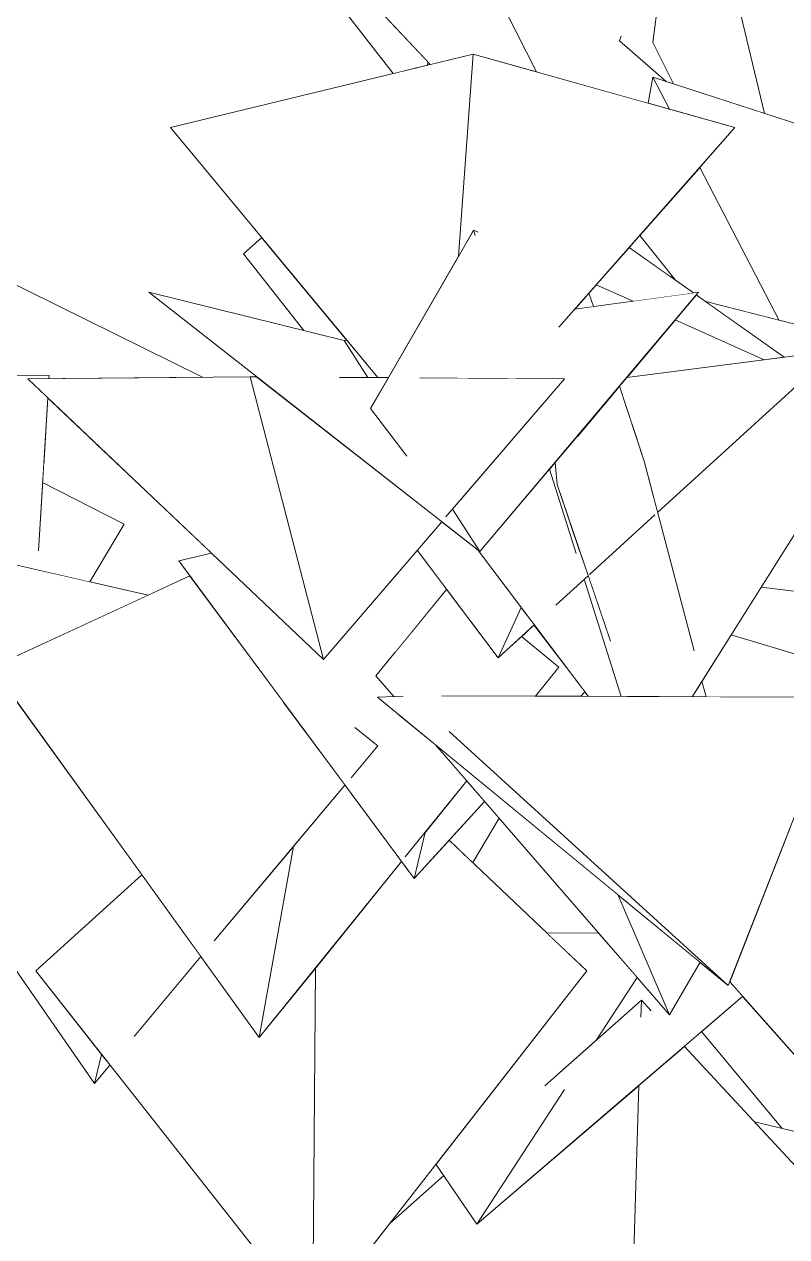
# Model space of a CAD drawing. Header units: millimetres. Extents: x -9413 to 8527, y -300 to 11224.
# Drawn here: x -4633 to -4138, y 4252 to 5039 of the extents above; entities that cross this region are included whole.
import ezdxf

# ---------------------------------------------------------------- set-up
doc = ezdxf.new("R2010")
doc.units = ezdxf.units.MM
doc.header["$MEASUREMENT"] = 0
doc.linetypes.add('Wipeout_Contour', pattern=[1000, 0, -1000])
doc.layers.add('Interior - Furniture', color=7, linetype='Continuous')
doc.layers.add('Interior - Furniture _Pen_No__4', color=7, linetype='Continuous', lineweight=20, true_color=0x029e21)

# ---------------------------------------------------------------- blocks, each defined once
blk = doc.blocks.new('Section Elem_40_6')
at = {"color": 254, "linetype": 'Wipeout_Contour', "lineweight": 0, "ltscale": 81407.644556}
blk.add_wipeout([(-4514.48, 5225.33), (-4546.95, 5205.49), (-4393.47, 5007.43), (-4371.08, 5012.87), (-4371.02, 5015.07), (-4431.1, 5079.01), (-4408.16, 5099.74), (-4400.76, 5106.42), (-4430.11, 5149.86), (-4520.21, 5212.1), (-4461.48, 5204.04), (-4460.98, 5204.89)], dxfattribs=at).dxf.layer = 'Interior - Furniture'
at = {"color": 254, "linetype": 'Wipeout_Contour', "lineweight": 0, "ltscale": 19615.070837}
blk.add_wipeout([(-4224.77, 5004.97), (-4227.92, 4988.15), (-4214.01, 4984.25)], dxfattribs=at).dxf.layer = 'Interior - Furniture'
at = {"color": 254, "linetype": 'Wipeout_Contour', "lineweight": 0, "ltscale": 51467.934578}
blk.add_wipeout([(-4194.39, 4946.44), (-4233.38, 4902.23), (-4210.23, 4873.17), (-4198.46, 4864.84), (-4195.18, 4865.28), (-4196.64, 4863.55), (-4190.54, 4859.22), (-4142.82, 4847.05)], dxfattribs=at).dxf.layer = 'Interior - Furniture'
at = {"color": 254, "linetype": 'Wipeout_Contour', "lineweight": 0, "ltscale": 32960.38238}
blk.add_wipeout([(-4478.73, 4900.86), (-4490.7, 4890.17), (-4451.5, 4840.39), (-4425.26, 4833.9), (-4423.47, 4834.14)], dxfattribs=at).dxf.layer = 'Interior - Furniture'
at = {"color": 254, "linetype": 'Wipeout_Contour', "lineweight": 0, "ltscale": 19207.524825}
blk.add_wipeout([(-4274.56, 4771.08), (-4242.38, 4778.42), (-4248.08, 4802.51)], dxfattribs=at).dxf.layer = 'Interior - Furniture'
at = {"color": 254, "linetype": 'Wipeout_Contour', "lineweight": 0, "ltscale": 19746.86791}
blk.add_wipeout([(-4724.1, 4707.63), (-4648.3, 4624.32), (-4552.59, 4668.58)], dxfattribs=at).dxf.layer = 'Interior - Furniture'
at = {"color": 254, "linetype": 'Wipeout_Contour', "lineweight": 0, "ltscale": 25368.619996}
blk.add_wipeout([(-4287.88, 4662.06), (-4266.87, 4681.23), (-4272.46, 4697.63), (-4274.72, 4695.61)], dxfattribs=at).dxf.layer = 'Interior - Furniture'
at = {"color": 254, "linetype": 'Wipeout_Contour', "lineweight": 0, "ltscale": 104893.042508}
blk.add_wipeout([(-4157.11, 4669.7), (-4114.66, 4657.63), (-4115.34, 4658.61), (-4100.82, 4653.7), (-4096.69, 4652.52), (-4096.79, 4652.33), (-4082.1, 4647.37), (-4072.34, 4647.95), (-4076.92, 4645.61), (-4048.49, 4636), (-4049.32, 4649.3), (-4041.8, 4633.73), (-3959.54, 4605.9), (-3947.14, 4604.52), (-3949.11, 4618.63), (-3984, 4652.07), (-4154.51, 4673.84)], dxfattribs=at).dxf.layer = 'Interior - Furniture'
at = {"color": 254, "linetype": 'Wipeout_Contour', "lineweight": 0, "ltscale": 19017.24195}
blk.add_wipeout([(-4325.39, 4627.86), (-4301.87, 4649.3), (-4310.42, 4660.62)], dxfattribs=at).dxf.layer = 'Interior - Furniture'
at = {"color": 254, "linetype": 'Wipeout_Contour', "lineweight": 0, "ltscale": 19084.754873}
blk.add_wipeout([(-4509.6, 4444.07), (-4424.74, 4545.17), (-4464.81, 4599.29)], dxfattribs=at).dxf.layer = 'Interior - Furniture'
at = {"color": 254, "linetype": 'Wipeout_Contour', "lineweight": 0, "ltscale": 19056.09258}
blk.add_wipeout([(-4420.66, 4550.04), (-4403.38, 4570.62), (-4418.34, 4582.58)], dxfattribs=at).dxf.layer = 'Interior - Furniture'
at = {"color": 254, "linetype": 'Wipeout_Contour', "lineweight": 0, "ltscale": 19007.813081}
blk.add_wipeout([(-4530.97, 4451.41), (-4561.66, 4382.05), (-4518.25, 4433.77)], dxfattribs=at).dxf.layer = 'Interior - Furniture'
at = {"color": 254, "linetype": 'Wipeout_Contour', "lineweight": 0, "ltscale": 18309.779531}
blk.add_wipeout([(-4232.28, 4405.59), (-4232.61, 4394.52), (-4225.85, 4398.67)], dxfattribs=at).dxf.layer = 'Interior - Furniture'
at = {"color": 254, "linetype": 'Wipeout_Contour', "lineweight": 0, "ltscale": 36002.176273}
blk.add_wipeout([(-4193.26, 4385.08), (-4140.83, 4322.15), (-4092.39, 4310.78), (-4094.27, 4326.38), (-4111.96, 4346.37), (-4166.54, 4408.02)], dxfattribs=at).dxf.layer = 'Interior - Furniture'
at = {"color": 254, "linetype": 'Wipeout_Contour', "lineweight": 0, "ltscale": 18979.297277}
blk.add_wipeout([(-4587.43, 4351.34), (-4577.33, 4363.38), (-4582.75, 4370.26)], dxfattribs=at).dxf.layer = 'Interior - Furniture'
at = {"color": 254, "linetype": 'Wipeout_Contour', "lineweight": 0, "ltscale": 19953.11686}
blk.add_wipeout([(-4371.02, 5015.07), (-4371.08, 5012.87), (-4369.34, 5013.29)], dxfattribs=at).dxf.layer = 'Interior - Furniture'
at = {"color": 254, "linetype": 'Wipeout_Contour', "lineweight": 0, "ltscale": 82566.717022}
blk.add_wipeout([(-4224.77, 5004.97), (-4214.01, 4984.25), (-4171.56, 4972.33), (-4194.39, 4946.44), (-4142.82, 4847.05), (-4036.72, 4820), (-4049.44, 4788.74), (-4016.46, 4761.62), (-4015.53, 4761.52), (-4005.69, 4781.64), (-4044.96, 4863.11), (-3981.78, 4830.58), (-3941.48, 4913.06)], dxfattribs=at).dxf.layer = 'Interior - Furniture'
at = {"color": 254, "linetype": 'Wipeout_Contour', "lineweight": 0, "ltscale": 100254.447298}
blk.add_wipeout([(-4806.64, 4813.34), (-4767.2, 4796.58), (-4732.51, 4806.21), (-4723.5, 4789.23), (-4727.27, 4779.62), (-4675.85, 4757.77), (-4682.79, 4744.34), (-4683.73, 4733.88), (-4635.23, 4732.99), (-4654.74, 4693.52), (-4623.77, 4697.44), (-4617.76, 4796.79), (-4630.73, 4809.11), (-4617, 4809.23), (-4616.89, 4811.15)], dxfattribs=at).dxf.layer = 'Interior - Furniture'
at = {"color": 254, "linetype": 'Wipeout_Contour', "lineweight": 0, "ltscale": 25368.00293}
blk.add_wipeout([(-4265.97, 4682.05), (-4223.52, 4720.75), (-4229.54, 4736.06), (-4264.44, 4704.81)], dxfattribs=at).dxf.layer = 'Interior - Furniture'
at = {"color": 254, "linetype": 'Wipeout_Contour', "lineweight": 0, "ltscale": 38291.501641}
blk.add_wipeout([(-4361.96, 4716.3), (-4377.89, 4697.75), (-4325.39, 4627.86), (-4310.42, 4660.62), (-4321.92, 4675.84), (-4338.77, 4698.13)], dxfattribs=at).dxf.layer = 'Interior - Furniture'
at = {"color": 254, "linetype": 'Wipeout_Contour', "lineweight": 0, "ltscale": 38577.177455}
blk.add_wipeout([(-4643.34, 4607.21), (-4739.45, 4570.62), (-4587.43, 4351.34), (-4582.75, 4370.26), (-4625.49, 4424.48), (-4556.63, 4486.99)], dxfattribs=at).dxf.layer = 'Interior - Furniture'
at = {"color": 254, "linetype": 'Wipeout_Contour', "lineweight": 0, "ltscale": 18083.396366}
blk.add_wipeout([(-4174.91, 4417.47), (-4043.66, 4269.22), (-4135.6, 4518.07)], dxfattribs=at).dxf.layer = 'Interior - Furniture'
at = {"color": 254, "linetype": 'Wipeout_Contour', "lineweight": 0, "ltscale": 58580.558813}
blk.add_wipeout([(-4177.09, 5176.46), (-4203.58, 5193.71), (-4152.31, 4981.46), (-4009.28, 4935.05), (-3948.4, 5027.58), (-4061.27, 5101.07), (-4059.45, 5067.61), (-4072.62, 5080.11), (-4074.91, 5047.08)], dxfattribs=at).dxf.layer = 'Interior - Furniture'
at = {"color": 254, "linetype": 'Wipeout_Contour', "lineweight": 0, "ltscale": 92111.687528}
blk.add_wipeout([(-4320.17, 5047.1), (-4300.36, 5008.48), (-4227.92, 4988.15), (-4224.77, 5004.97), (-4216.3, 5002.22), (-4246.6, 5028.69), (-4245.49, 5031.72), (-4212.96, 5001.14), (-4211.53, 5000.68), (-4224.95, 5027.58), (-4219.99, 5066.11), (-4228.83, 5075.64), (-4236.55, 5079.01), (-4244.24, 5068.48)], dxfattribs=at).dxf.layer = 'Interior - Furniture'
at = {"color": 254, "linetype": 'Wipeout_Contour', "lineweight": 0, "ltscale": 33397.145562}
blk.add_wipeout([(-4517.28, 4810.14), (-4682.07, 4891.59), (-4653.58, 4811.57), (-4616.89, 4811.15), (-4617, 4809.23)], dxfattribs=at).dxf.layer = 'Interior - Furniture'
at = {"color": 254, "linetype": 'Wipeout_Contour', "lineweight": 0, "ltscale": 19326.681294}
blk.add_wipeout([(-4212.9, 4875.06), (-4210.23, 4873.17), (-4212.42, 4875.92)], dxfattribs=at).dxf.layer = 'Interior - Furniture'
at = {"color": 254, "linetype": 'Wipeout_Contour', "lineweight": 0, "ltscale": 63164.87459}
blk.add_wipeout([(-4190.54, 4859.22), (-4139.66, 4823.19), (-4118.78, 4825.89), (-4120.49, 4809.61), (-4111.55, 4803.27), (-4081.48, 4789.87), (-4084.92, 4784.41), (-4059.23, 4766.22), (-4058.64, 4766.15), (-4036.72, 4820)], dxfattribs=at).dxf.layer = 'Interior - Furniture'
at = {"color": 254, "linetype": 'Wipeout_Contour', "lineweight": 0, "ltscale": 59053.245625}
blk.add_wipeout([(-4620.32, 4754.53), (-4621.08, 4741.84), (-4568.1, 4714.77), (-4590.43, 4677.2), (-4552.59, 4668.58), (-4525.43, 4681.15), (-4532.57, 4690.79), (-4511.5, 4695.89), (-4588.6, 4769.11)], dxfattribs=at).dxf.layer = 'Interior - Furniture'
at = {"color": 254, "linetype": 'Wipeout_Contour', "lineweight": 0, "ltscale": 59304.789118}
blk.add_wipeout([(-4238.64, 4192.38), (-4234.72, 4192.58), (-4178.79, 4124.56), (-4166.23, 4126.01), (-4211.53, 4170.01), (-4152.49, 4170.57), (-4124.99, 4138.07), (-4061.46, 4221.36), (-4204.4, 4375.52), (-4233.93, 4350.17)], dxfattribs=at).dxf.layer = 'Interior - Furniture'
at = {"layer": 'Interior - Furniture _Pen_No__4', "linetype": 'Continuous'}
blk.add_line((-4077.31, 4307.23), (-4158.83, 4326.38), dxfattribs=at)
at = {"color": 254, "linetype": 'Wipeout_Contour', "lineweight": 0, "ltscale": 53388.30222}
blk.add_wipeout([(-4431.1, 5079.01), (-4369.34, 5013.29), (-4341.55, 5020.04), (-4300.36, 5008.48), (-4320.17, 5047.1), (-4326.53, 5055.51), (-4389.36, 5089.55), (-4400.76, 5106.42)], dxfattribs=at).dxf.layer = 'Interior - Furniture'
at = {"color": 254, "linetype": 'Wipeout_Contour', "lineweight": 0, "ltscale": 26246.579599}
blk.add_wipeout([(-4245.49, 5031.72), (-4246.6, 5028.69), (-4216.3, 5002.22), (-4212.96, 5001.14)], dxfattribs=at).dxf.layer = 'Interior - Furniture'
at = {"color": 254, "linetype": 'Wipeout_Contour', "lineweight": 0, "ltscale": 25839.562736}
blk.add_wipeout([(-4240.25, 4894.44), (-4212.9, 4875.06), (-4212.42, 4875.92), (-4233.38, 4902.23)], dxfattribs=at).dxf.layer = 'Interior - Furniture'
at = {"color": 254, "linetype": 'Wipeout_Contour', "lineweight": 0, "ltscale": 31716.954857}
blk.add_wipeout([(-4161.71, 4796.81), (-4226.19, 4739.07), (-4221.79, 4722.33), (-4124.68, 4810.88), (-4136.18, 4811.4)], dxfattribs=at).dxf.layer = 'Interior - Furniture'
at = {"color": 254, "linetype": 'Wipeout_Contour', "lineweight": 0, "ltscale": 19905.719678}
blk.add_wipeout([(-4620.32, 4754.53), (-4588.6, 4769.11), (-4617.76, 4796.79)], dxfattribs=at).dxf.layer = 'Interior - Furniture'
at = {"color": 254, "linetype": 'Wipeout_Contour', "lineweight": 0, "ltscale": 39549.948717}
blk.add_wipeout([(-4655.49, 4692.01), (-4590.43, 4677.2), (-4568.1, 4714.77), (-4621.08, 4741.84), (-4623.77, 4697.44), (-4654.74, 4693.52)], dxfattribs=at).dxf.layer = 'Interior - Furniture'
at = {"color": 254, "linetype": 'Wipeout_Contour', "lineweight": 0, "ltscale": 54213.444067}
blk.add_wipeout([(-4395.94, 4260.19), (-4432.82, 4212.93), (-4244.94, 3980.8), (-4241.71, 4089.24), (-4343.15, 4187.1), (-4238.64, 4192.38), (-4233.93, 4350.17), (-4339.06, 4259.93), (-4360.59, 4291.59)], dxfattribs=at).dxf.layer = 'Interior - Furniture'
at = {"layer": 'Interior - Furniture _Pen_No__4', "linetype": 'Continuous'}
blk.add_line((-4246.6, 5028.69), (-4245.49, 5031.72), dxfattribs=at)
at = {"color": 254, "linetype": 'Wipeout_Contour', "lineweight": 0, "ltscale": 26270.890538}
blk.add_wipeout([(-4203.58, 5193.71), (-4224.95, 5027.58), (-4211.53, 5000.68), (-4152.31, 4981.46)], dxfattribs=at).dxf.layer = 'Interior - Furniture'
at = {"color": 254, "linetype": 'Wipeout_Contour', "lineweight": 0, "ltscale": 57258.743506}
blk.add_wipeout([(-4246.53, 4804.34), (-4238.33, 4779.34), (-4161.71, 4796.81), (-4136.18, 4811.4), (-4124.68, 4810.88), (-4132.91, 4803.38), (-4120.86, 4806.13), (-4118.78, 4825.89), (-4241.78, 4809.98)], dxfattribs=at).dxf.layer = 'Interior - Furniture'
at = {"color": 254, "linetype": 'Wipeout_Contour', "lineweight": 0, "ltscale": 24425.865092}
blk.add_wipeout([(-4295.05, 4349.82), (-4282.26, 4347.53), (-4232.61, 4394.52), (-4232.28, 4405.59)], dxfattribs=at).dxf.layer = 'Interior - Furniture'
at = {"layer": 'Interior - Furniture _Pen_No__4', "linetype": 'Continuous'}
blk.add_line((-4224.95, 5027.58), (-4203.58, 5193.71), dxfattribs=at)
at = {"color": 254, "linetype": 'Wipeout_Contour', "lineweight": 0, "ltscale": 52284.321158}
blk.add_wipeout([(-4351.05, 4888.67), (-4341.23, 4905.68), (-4338.37, 4904.4), (-4340.16, 4902.3), (-4342.95, 4838.33), (-4285.8, 4842.78), (-4171.56, 4972.33), (-4341.55, 5020.04)], dxfattribs=at).dxf.layer = 'Interior - Furniture'
at = {"color": 254, "linetype": 'Wipeout_Contour', "lineweight": 0, "ltscale": 73140.084786}
blk.add_wipeout([(-4339.06, 4259.93), (-4166.54, 4408.02), (-4174.91, 4417.47), (-4175.86, 4415.05), (-4194.15, 4430.1), (-4214.11, 4396.09), (-4235.08, 4420.3), (-4261.37, 4379.75), (-4232.28, 4405.59), (-4225.85, 4398.67), (-4232.61, 4394.52), (-4282.26, 4347.53)], dxfattribs=at).dxf.layer = 'Interior - Furniture'
at = {"layer": 'Interior - Furniture _Pen_No__4', "linetype": 'Continuous'}
for p, q in [((-4203.58, 5193.71), (-4152.31, 4981.46)), ((-4320.19, 5047.15), (-4300.36, 5008.48)), ((-4216.3, 5002.22), (-4246.6, 5028.69)), ((-4211.53, 5000.68), (-4224.95, 5027.58)), ((-4227.92, 4988.15), (-4224.77, 5004.97)), ((-3941.48, 4913.06), (-4224.77, 5004.97)), ((-4224.77, 5004.97), (-4214.01, 4984.25)), ((-4140.83, 4322.15), (-4193.26, 4385.08)), ((-4061.46, 4221.36), (-4204.4, 4375.52))]:
    blk.add_line(p, q, dxfattribs=at)
at = {"color": 254, "linetype": 'Wipeout_Contour', "lineweight": 0, "ltscale": 32951.208575}
blk.add_wipeout([(-4537.93, 4972.33), (-4403.39, 4809.89), (-4396.56, 4809.85), (-4351.05, 4888.67), (-4341.55, 5020.04)], dxfattribs=at).dxf.layer = 'Interior - Furniture'
at = {"color": 254, "linetype": 'Wipeout_Contour', "lineweight": 0, "ltscale": 19402.288976}
blk.add_wipeout([(-4268, 4862.97), (-4275.64, 4854.31), (-4265.79, 4855.65)], dxfattribs=at).dxf.layer = 'Interior - Furniture'
at = {"color": 254, "linetype": 'Wipeout_Contour', "lineweight": 0, "ltscale": 55146.763442}
blk.add_wipeout([(-4267.77, 4424.48), (-4365.65, 4299.02), (-4339.06, 4259.93), (-4282.26, 4347.53), (-4295.05, 4349.82), (-4261.37, 4379.75), (-4235.08, 4420.3), (-4259.89, 4448.95), (-4293.75, 4449.17)], dxfattribs=at).dxf.layer = 'Interior - Furniture'
at = {"layer": 'Interior - Furniture _Pen_No__4', "linetype": 'Continuous'}
for p, q in [((-4393.47, 5007.43), (-4546.95, 5205.49)), ((-4369.34, 5013.29), (-4431.1, 5079.01)), ((-4537.93, 4972.33), (-4341.55, 5020.04)), ((-4171.56, 4972.33), (-4341.55, 5020.04)), ((-4371.02, 5015.07), (-4371.08, 5012.87)), ((-4490.7, 4890.17), (-4478.73, 4900.86)), ((-4233.93, 4350.17), (-4238.64, 4192.38))]:
    blk.add_line(p, q, dxfattribs=at)
at = {"color": 254, "linetype": 'Wipeout_Contour', "lineweight": 0, "ltscale": 19646.075724}
blk.add_wipeout([(-4341.23, 4905.68), (-4340.16, 4902.3), (-4338.37, 4904.4)], dxfattribs=at).dxf.layer = 'Interior - Furniture'
at = {"color": 254, "linetype": 'Wipeout_Contour', "lineweight": 0, "ltscale": 25851.159545}
blk.add_wipeout([(-4261.63, 4870.19), (-4266.37, 4864.82), (-4263.47, 4855.97), (-4237.64, 4859.49)], dxfattribs=at).dxf.layer = 'Interior - Furniture'
at = {"color": 254, "linetype": 'Wipeout_Contour', "lineweight": 0, "ltscale": 25988.49778}
blk.add_wipeout([(-4486.31, 4810.43), (-4438.77, 4626.82), (-4361.96, 4716.3), (-4482.04, 4810.4)], dxfattribs=at).dxf.layer = 'Interior - Furniture'
at = {"color": 254, "linetype": 'Wipeout_Contour', "lineweight": 0, "ltscale": 24905.99644}
blk.add_wipeout([(-4102.68, 4602.32), (-4361.81, 4603.17), (-4357.1, 4580.05), (-4175.86, 4415.05)], dxfattribs=at).dxf.layer = 'Interior - Furniture'
at = {"color": 254, "linetype": 'Wipeout_Contour', "lineweight": 0, "ltscale": 25820.322871}
blk.add_wipeout([(-4261.63, 4870.19), (-4237.64, 4859.49), (-4198.46, 4864.84), (-4240.25, 4894.44)], dxfattribs=at).dxf.layer = 'Interior - Furniture'
at = {"color": 254, "linetype": 'Wipeout_Contour', "lineweight": 0, "ltscale": 19666.200232}
blk.add_wipeout([(-4438.77, 4626.82), (-4486.31, 4810.43), (-4630.73, 4809.11)], dxfattribs=at).dxf.layer = 'Interior - Furniture'
at = {"color": 254, "linetype": 'Wipeout_Contour', "lineweight": 0, "ltscale": 45402.159587}
blk.add_wipeout([(-4428.2, 4810.05), (-4359.22, 4719.49), (-4282.3, 4809.11), (-4376.19, 4809.71), (-4384.68, 4758.89), (-4408.09, 4789.87), (-4396.56, 4809.85)], dxfattribs=at).dxf.layer = 'Interior - Furniture'
at = {"color": 254, "linetype": 'Wipeout_Contour', "lineweight": 0, "ltscale": 25127.063603}
blk.add_wipeout([(-4386.95, 4603.05), (-4403.56, 4602.32), (-4175.86, 4415.05), (-4357.1, 4580.05)], dxfattribs=at).dxf.layer = 'Interior - Furniture'
at = {"layer": 'Interior - Furniture _Pen_No__4', "linetype": 'Continuous'}
for p, q in [((-4210.23, 4873.17), (-4233.38, 4902.23)), ((-4212.9, 4875.06), (-4212.42, 4875.92)), ((-4616.89, 4811.15), (-4806.64, 4813.34)), ((-4617, 4809.23), (-4616.89, 4811.15)), ((-4623.77, 4697.4), (-4617.76, 4796.79)), ((-4568.1, 4714.77), (-4621.08, 4741.84)), ((-4420.67, 4550.02), (-4403.38, 4570.62)), ((-4043.66, 4269.22), (-4174.91, 4417.47))]:
    blk.add_line(p, q, dxfattribs=at)
at = {"color": 254, "linetype": 'Wipeout_Contour', "lineweight": 0, "ltscale": 45569.556048}
blk.add_wipeout([(-4341.23, 4905.68), (-4408.09, 4789.87), (-4384.68, 4758.89), (-4376.19, 4809.71), (-4351.63, 4809.56), (-4342.95, 4838.33), (-4340.16, 4902.3)], dxfattribs=at).dxf.layer = 'Interior - Furniture'
at = {"color": 254, "linetype": 'Wipeout_Contour', "lineweight": 0, "ltscale": 25865.927338}
blk.add_wipeout([(-4268, 4862.97), (-4265.79, 4855.65), (-4263.47, 4855.97), (-4266.37, 4864.82)], dxfattribs=at).dxf.layer = 'Interior - Furniture'
at = {"color": 254, "linetype": 'Wipeout_Contour', "lineweight": 0, "ltscale": 19725.477575}
blk.add_wipeout([(-4482.89, 4810.4), (-4482.04, 4810.4), (-4482.85, 4811.03)], dxfattribs=at).dxf.layer = 'Interior - Furniture'
at = {"color": 254, "linetype": 'Wipeout_Contour', "lineweight": 0, "ltscale": 31896.454885}
blk.add_wipeout([(-4288.26, 4754.82), (-4292.04, 4750.33), (-4274.72, 4695.61), (-4272.46, 4697.63), (-4287.05, 4740.46)], dxfattribs=at).dxf.layer = 'Interior - Furniture'
at = {"color": 254, "linetype": 'Wipeout_Contour', "lineweight": 0, "ltscale": 37846.54064}
blk.add_wipeout([(-4310.13, 4641.77), (-4285.96, 4621.76), (-4301.15, 4602.97), (-4281.29, 4602.91), (-4274.65, 4613.29), (-4301.87, 4649.3)], dxfattribs=at).dxf.layer = 'Interior - Furniture'
at = {"color": 254, "linetype": 'Wipeout_Contour', "lineweight": 0, "ltscale": 18688.29567}
blk.add_wipeout([(-4199.33, 4602.64), (-4191.02, 4602.61), (-4193.77, 4611.47)], dxfattribs=at).dxf.layer = 'Interior - Furniture'
at = {"color": 254, "linetype": 'Wipeout_Contour', "lineweight": 0, "ltscale": 25230.286658}
blk.add_wipeout([(-4480.36, 4381.25), (-4387.98, 4495.54), (-4424.74, 4545.17), (-4458.16, 4505.36)], dxfattribs=at).dxf.layer = 'Interior - Furniture'
at = {"color": 254, "linetype": 'Wipeout_Contour', "lineweight": 0, "ltscale": 18359.523232}
blk.add_wipeout([(-4247.61, 4474.07), (-4214.11, 4396.09), (-4194.15, 4430.1)], dxfattribs=at).dxf.layer = 'Interior - Furniture'
at = {"layer": 'Interior - Furniture _Pen_No__4', "linetype": 'Continuous'}
for p, q in [((-4341.55, 5020.04), (-4351.05, 4888.67)), ((-4338.34, 4904.39), (-4341.23, 4905.68)), ((-4341.23, 4905.68), (-4340.15, 4902.27))]:
    blk.add_line(p, q, dxfattribs=at)
at = {"color": 254, "linetype": 'Wipeout_Contour', "lineweight": 0, "ltscale": 26152.608201}
blk.add_wipeout([(-4423.47, 4834.14), (-4425.26, 4833.9), (-4409.85, 4809.93), (-4403.39, 4809.89)], dxfattribs=at).dxf.layer = 'Interior - Furniture'
at = {"color": 254, "linetype": 'Wipeout_Contour', "lineweight": 0, "ltscale": 31901.099424}
blk.add_wipeout([(-4276.19, 4769.14), (-4264.44, 4704.81), (-4229.54, 4736.06), (-4242.38, 4778.42), (-4274.56, 4771.08)], dxfattribs=at).dxf.layer = 'Interior - Furniture'
at = {"color": 254, "linetype": 'Wipeout_Contour', "lineweight": 0, "ltscale": 38416.96079}
blk.add_wipeout([(-4525.43, 4681.15), (-4653.84, 4621.76), (-4480.36, 4381.25), (-4458.16, 4505.36), (-4509.6, 4444.07), (-4464.81, 4599.29)], dxfattribs=at).dxf.layer = 'Interior - Furniture'
at = {"color": 254, "linetype": 'Wipeout_Contour', "lineweight": 0, "ltscale": 57131.366099}
blk.add_wipeout([(-4404.68, 4616.12), (-4393.12, 4602.78), (-4386.95, 4603.05), (-4357.1, 4580.05), (-4361.81, 4603.17), (-4313.81, 4603.01), (-4321.14, 4631.73), (-4325.39, 4627.86), (-4358.73, 4672.24)], dxfattribs=at).dxf.layer = 'Interior - Furniture'
at = {"color": 254, "linetype": 'Wipeout_Contour', "lineweight": 0, "ltscale": 43315.452907}
blk.add_wipeout([(-4174.04, 4642.81), (-4192.96, 4612.75), (-4190.29, 4602.61), (-4102.68, 4602.32), (-4121.3, 4554.68), (-4121.04, 4554.64), (-4084.95, 4616.12)], dxfattribs=at).dxf.layer = 'Interior - Furniture'
at = {"color": 254, "linetype": 'Wipeout_Contour', "lineweight": 0, "ltscale": 18835.54811}
blk.add_wipeout([(-4271.7, 4602.87), (-4266.77, 4602.86), (-4269.01, 4605.82)], dxfattribs=at).dxf.layer = 'Interior - Furniture'
at = {"color": 254, "linetype": 'Wipeout_Contour', "lineweight": 0, "ltscale": 18580.358264}
blk.add_wipeout([(-4365.91, 4571.36), (-4214.11, 4396.09), (-4247.61, 4474.07)], dxfattribs=at).dxf.layer = 'Interior - Furniture'
at = {"layer": 'Interior - Furniture _Pen_No__4', "linetype": 'Continuous'}
for p, q in [((-4590.43, 4677.2), (-4568.1, 4714.77)), ((-4653.84, 4621.76), (-4525.43, 4681.15)), ((-4393.12, 4602.78), (-4404.68, 4616.12)), ((-4403.56, 4602.32), (-4386.95, 4603.05)), ((-4403.38, 4570.62), (-4418.35, 4582.59)), ((-4247.61, 4474.07), (-4214.11, 4396.09)), ((-4214.11, 4396.09), (-4194.15, 4430.1)), ((-4235.08, 4420.3), (-4261.37, 4379.75)), ((-4232.28, 4405.59), (-4232.61, 4394.51)), ((-4225.85, 4398.66), (-4232.28, 4405.59))]:
    blk.add_line(p, q, dxfattribs=at)
at = {"color": 254, "linetype": 'Wipeout_Contour', "lineweight": 0, "ltscale": 81998.630694}
blk.add_wipeout([(-4269.42, 4678.89), (-4245.33, 4602.79), (-4199.33, 4602.64), (-4081.48, 4789.87), (-4120.73, 4807.37), (-4120.86, 4806.13), (-4132.91, 4803.38), (-4221.79, 4722.33), (-4198.13, 4632.41), (-4224.6, 4719.76), (-4261.1, 4686.49), (-4252.36, 4638.67), (-4266.87, 4681.23)], dxfattribs=at).dxf.layer = 'Interior - Furniture'
at = {"color": 254, "linetype": 'Wipeout_Contour', "lineweight": 0, "ltscale": 25612.47831}
blk.add_wipeout([(-4394.8, 4678.04), (-4392.38, 4631.14), (-4358.73, 4672.24), (-4377.89, 4697.75)], dxfattribs=at).dxf.layer = 'Interior - Furniture'
at = {"color": 254, "linetype": 'Wipeout_Contour', "lineweight": 0, "ltscale": 25116.770362}
blk.add_wipeout([(-4379.9, 4484.62), (-4334.12, 4534.65), (-4345.63, 4547.94), (-4372.77, 4514.36)], dxfattribs=at).dxf.layer = 'Interior - Furniture'
at = {"layer": 'Interior - Furniture _Pen_No__4', "linetype": 'Continuous'}
for p, q in [((-4404.68, 4616.12), (-4358.73, 4672.24)), ((-4175.86, 4415.05), (-4102.68, 4602.32))]:
    blk.add_line(p, q, dxfattribs=at)
at = {"color": 254, "linetype": 'Wipeout_Contour', "lineweight": 0, "ltscale": 19196.663281}
blk.add_wipeout([(-4241.78, 4809.98), (-4152.49, 4821.53), (-4210.32, 4847.31)], dxfattribs=at).dxf.layer = 'Interior - Furniture'
at = {"color": 254, "linetype": 'Wipeout_Contour', "lineweight": 0, "ltscale": 25452.617797}
blk.add_wipeout([(-4161.71, 4796.81), (-4238.33, 4779.34), (-4230.51, 4755.5), (-4226.19, 4739.07)], dxfattribs=at).dxf.layer = 'Interior - Furniture'
at = {"color": 254, "linetype": 'Wipeout_Contour', "lineweight": 0, "ltscale": 50746.35503}
blk.add_wipeout([(-4338.77, 4698.13), (-4266.77, 4602.86), (-4245.33, 4602.79), (-4269.42, 4678.89), (-4287.88, 4662.06), (-4274.72, 4695.61), (-4292.04, 4750.33), (-4337.12, 4696.84)], dxfattribs=at).dxf.layer = 'Interior - Furniture'
at = {"color": 254, "linetype": 'Wipeout_Contour', "lineweight": 0, "ltscale": 31091.974558}
blk.add_wipeout([(-4157.11, 4669.7), (-4174.04, 4642.81), (-4111.25, 4624), (-4102.8, 4640.56), (-4114.66, 4657.63)], dxfattribs=at).dxf.layer = 'Interior - Furniture'
at = {"color": 254, "linetype": 'Wipeout_Contour', "lineweight": 0, "ltscale": 24916.01358}
blk.add_wipeout([(-4192.96, 4612.75), (-4193.77, 4611.47), (-4191.02, 4602.61), (-4190.29, 4602.61)], dxfattribs=at).dxf.layer = 'Interior - Furniture'
at = {"color": 254, "linetype": 'Wipeout_Contour', "lineweight": 0, "ltscale": 25246.779549}
blk.add_wipeout([(-4390.33, 4591.45), (-4385.54, 4498.56), (-4345.63, 4547.94), (-4365.91, 4571.36)], dxfattribs=at).dxf.layer = 'Interior - Furniture'
at = {"layer": 'Interior - Furniture _Pen_No__4', "linetype": 'Continuous'}
for p, q in [((-4084.95, 4616.12), (-4174.04, 4642.81)), ((-4190.29, 4602.61), (-4192.96, 4612.75))]:
    blk.add_line(p, q, dxfattribs=at)
at = {"color": 254, "linetype": 'Wipeout_Contour', "lineweight": 0, "ltscale": 25563.440095}
blk.add_wipeout([(-4210.32, 4847.31), (-4152.49, 4821.53), (-4139.66, 4823.19), (-4196.64, 4863.55)], dxfattribs=at).dxf.layer = 'Interior - Furniture'
at = {"color": 254, "linetype": 'Wipeout_Contour', "lineweight": 0, "ltscale": 50848.800173}
blk.add_wipeout([(-4246.53, 4804.34), (-4248.08, 4802.51), (-4242.38, 4778.42), (-4229.54, 4736.06), (-4223.52, 4720.75), (-4224.6, 4719.76), (-4198.13, 4632.41), (-4230.51, 4755.5)], dxfattribs=at).dxf.layer = 'Interior - Furniture'
at = {"color": 254, "linetype": 'Wipeout_Contour', "lineweight": 0, "ltscale": 62531.542556}
blk.add_wipeout([(-4084.92, 4784.41), (-4154.51, 4673.84), (-4090.01, 4665.6), (-4059.81, 4724.74), (-4073.47, 4737.83), (-4080.43, 4726.71), (-4089.27, 4753.07), (-4074.76, 4742.58), (-4079.44, 4768.39), (-4059.23, 4766.22)], dxfattribs=at).dxf.layer = 'Interior - Furniture'
at = {"color": 254, "linetype": 'Wipeout_Contour', "lineweight": 0, "ltscale": 31579.690124}
blk.add_wipeout([(-4310.13, 4641.77), (-4321.14, 4631.73), (-4313.81, 4603.01), (-4301.15, 4602.97), (-4285.96, 4621.76)], dxfattribs=at).dxf.layer = 'Interior - Furniture'
at = {"color": 254, "linetype": 'Wipeout_Contour', "lineweight": 0, "ltscale": 25134.773433}
blk.add_wipeout([(-4274.65, 4613.29), (-4281.29, 4602.91), (-4271.7, 4602.87), (-4269.01, 4605.82)], dxfattribs=at).dxf.layer = 'Interior - Furniture'
at = {"color": 254, "linetype": 'Wipeout_Contour', "lineweight": 0, "ltscale": 25051.231558}
blk.add_wipeout([(-4334.12, 4534.65), (-4357.19, 4509.44), (-4341.83, 4494.84), (-4324.62, 4523.69)], dxfattribs=at).dxf.layer = 'Interior - Furniture'
at = {"layer": 'Interior - Furniture _Pen_No__4', "linetype": 'Continuous'}
for p, q in [((-4036.72, 4820), (-4190.54, 4859.22)), ((-3984, 4652.07), (-4154.51, 4673.84)), ((-4310.42, 4660.62), (-4325.39, 4627.86)), ((-4325.39, 4627.86), (-4301.87, 4649.3)), ((-4301.15, 4602.97), (-4285.96, 4621.76)), ((-4102.68, 4602.32), (-4361.82, 4603.17)), ((-4271.7, 4602.87), (-4269.01, 4605.82))]:
    blk.add_line(p, q, dxfattribs=at)
at = {"color": 254, "linetype": 'Wipeout_Contour', "lineweight": 0, "ltscale": 44510.89975}
blk.add_wipeout([(-4288.26, 4754.82), (-4287.05, 4740.46), (-4252.36, 4638.67), (-4261.1, 4686.49), (-4265.97, 4682.05), (-4264.44, 4704.81), (-4276.19, 4769.14)], dxfattribs=at).dxf.layer = 'Interior - Furniture'
at = {"color": 254, "linetype": 'Wipeout_Contour', "lineweight": 0, "ltscale": 37354.665761}
blk.add_wipeout([(-4445.7, 4196.41), (-4267.77, 4424.48), (-4357.19, 4509.44), (-4379.9, 4484.62), (-4387.98, 4495.54), (-4443.87, 4426.39)], dxfattribs=at).dxf.layer = 'Interior - Furniture'
at = {"layer": 'Interior - Furniture _Pen_No__4', "linetype": 'Continuous'}
for p, q in [((-4287.89, 4662.05), (-4266.87, 4681.23)), ((-4269.42, 4678.89), (-4245.33, 4602.79)), ((-4285.96, 4621.76), (-4310.13, 4641.77)), ((-4175.86, 4415.05), (-4403.56, 4602.32)), ((-4357.11, 4580.07), (-4175.86, 4415.05)), ((-4214.11, 4396.09), (-4365.91, 4571.36)), ((-4385.56, 4498.54), (-4345.63, 4547.94)), ((-4379.9, 4484.62), (-4334.12, 4534.65)), ((-4341.83, 4494.84), (-4324.62, 4523.69)), ((-4372.77, 4514.36), (-4379.9, 4484.62)), ((-4267.77, 4424.48), (-4357.19, 4509.44)), ((-4293.75, 4449.17), (-4259.89, 4448.95)), ((-4339.06, 4259.93), (-4166.54, 4408.02)), ((-4295.08, 4349.8), (-4232.28, 4405.59)), ((-4282.24, 4347.56), (-4339.06, 4259.93)), ((-4339.06, 4259.93), (-4365.65, 4299.02)), ((-4395.94, 4260.19), (-4360.59, 4291.59))]:
    blk.add_line(p, q, dxfattribs=at)
at = {"color": 254, "linetype": 'Wipeout_Contour', "lineweight": 0, "ltscale": 51605.287826}
blk.add_wipeout([(-4282.3, 4809.11), (-4354.91, 4724.51), (-4337.12, 4696.84), (-4195.18, 4865.28), (-4275.64, 4854.31), (-4285.8, 4842.78), (-4342.95, 4838.33), (-4351.63, 4809.56)], dxfattribs=at).dxf.layer = 'Interior - Furniture'
at = {"color": 254, "linetype": 'Wipeout_Contour', "lineweight": 0, "ltscale": 50457.072587}
blk.add_wipeout([(-4556.63, 4486.99), (-4625.49, 4424.48), (-4445.7, 4196.41), (-4443.87, 4426.39), (-4480.36, 4381.25), (-4518.25, 4433.77), (-4561.66, 4382.05), (-4530.97, 4451.41)], dxfattribs=at).dxf.layer = 'Interior - Furniture'
at = {"layer": 'Interior - Furniture _Pen_No__4', "linetype": 'Continuous'}
for p, q in [((-4285.84, 4842.74), (-4171.56, 4972.33)), ((-4194.39, 4946.44), (-4142.82, 4847.05)), ((-4198.46, 4864.84), (-4240.25, 4894.44)), ((-4237.64, 4859.49), (-4261.63, 4870.19)), ((-4195.18, 4865.28), (-4275.64, 4854.31)), ((-4263.47, 4855.97), (-4266.37, 4864.82)), ((-4139.66, 4823.19), (-4196.64, 4863.55)), ((-4152.49, 4821.53), (-4210.32, 4847.31)), ((-4118.78, 4825.89), (-4241.78, 4809.98)), ((-4230.51, 4755.5), (-4246.53, 4804.34)), ((-4221.79, 4722.33), (-4124.68, 4810.88)), ((-4199.33, 4602.64), (-4081.48, 4789.87)), ((-4292.04, 4750.33), (-4274.71, 4695.6)), ((-4287.05, 4740.46), (-4288.26, 4754.82)), ((-4198.13, 4632.39), (-4230.51, 4755.5)), ((-4252.36, 4638.65), (-4287.05, 4740.46)), ((-4265.97, 4682.04), (-4223.52, 4720.75)), ((-4379.9, 4484.62), (-4532.57, 4690.79)), ((-4480.36, 4381.25), (-4653.84, 4621.76)), ((-4587.43, 4351.34), (-4739.45, 4570.62)), ((-4509.63, 4444.04), (-4424.74, 4545.17)), ((-4458.16, 4505.36), (-4480.36, 4381.25)), ((-4480.36, 4381.25), (-4387.98, 4495.54)), ((-4625.49, 4424.48), (-4556.63, 4486.99)), ((-4561.69, 4382.01), (-4518.25, 4433.77)), ((-4443.87, 4426.39), (-4445.7, 4196.41)), ((-4445.7, 4196.41), (-4625.49, 4424.48)), ((-4445.7, 4196.41), (-4267.77, 4424.48)), ((-4582.75, 4370.26), (-4587.43, 4351.34)), ((-4587.43, 4351.34), (-4577.33, 4363.38))]:
    blk.add_line(p, q, dxfattribs=at)
at = {"color": 254, "linetype": 'Wipeout_Contour', "lineweight": 0, "ltscale": 45523.75338}
blk.add_wipeout([(-4552.08, 4865.28), (-4337.12, 4696.84), (-4354.91, 4724.51), (-4359.22, 4719.49), (-4428.2, 4810.05), (-4409.85, 4809.93), (-4425.26, 4833.9)], dxfattribs=at).dxf.layer = 'Interior - Furniture'
at = {"layer": 'Interior - Furniture _Pen_No__4', "linetype": 'Continuous'}
for p, q in [((-4403.39, 4809.89), (-4537.93, 4972.33)), ((-4408.09, 4789.87), (-4341.23, 4905.68)), ((-4517.28, 4810.14), (-4682.07, 4891.59)), ((-4451.5, 4840.39), (-4490.7, 4890.17)), ((-4337.12, 4696.84), (-4552.08, 4865.28)), ((-4552.08, 4865.28), (-4425.26, 4833.9)), ((-4337.12, 4696.84), (-4195.18, 4865.28)), ((-4423.47, 4834.14), (-4425.26, 4833.9)), ((-4425.26, 4833.9), (-4409.85, 4809.93)), ((-4630.73, 4809.11), (-4486.31, 4810.43)), ((-4438.77, 4626.82), (-4630.73, 4809.11)), ((-4482.04, 4810.4), (-4486.31, 4810.43)), ((-4486.31, 4810.43), (-4438.77, 4626.82)), ((-4482.89, 4810.4), (-4482.85, 4811.03)), ((-4396.56, 4809.85), (-4428.2, 4810.05)), ((-4282.3, 4809.11), (-4376.2, 4809.71)), ((-4359.22, 4719.49), (-4282.3, 4809.11)), ((-4384.67, 4758.88), (-4408.09, 4789.87)), ((-4354.91, 4724.51), (-4337.12, 4696.84)), ((-4438.77, 4626.82), (-4361.96, 4716.3)), ((-4552.59, 4668.58), (-4724.1, 4707.63)), ((-4532.57, 4690.79), (-4511.5, 4695.89)), ((-4325.39, 4627.86), (-4377.89, 4697.75)), ((-4266.77, 4602.86), (-4338.77, 4698.13))]:
    blk.add_line(p, q, dxfattribs=at)

msp = doc.modelspace()

# ---------------------------------------------------------------- block references
at = {"layer": 'Interior - Furniture'}
msp.add_blockref('Section Elem_40_6', (0, 0), dxfattribs=at)

doc.saveas('drawing.dxf')
